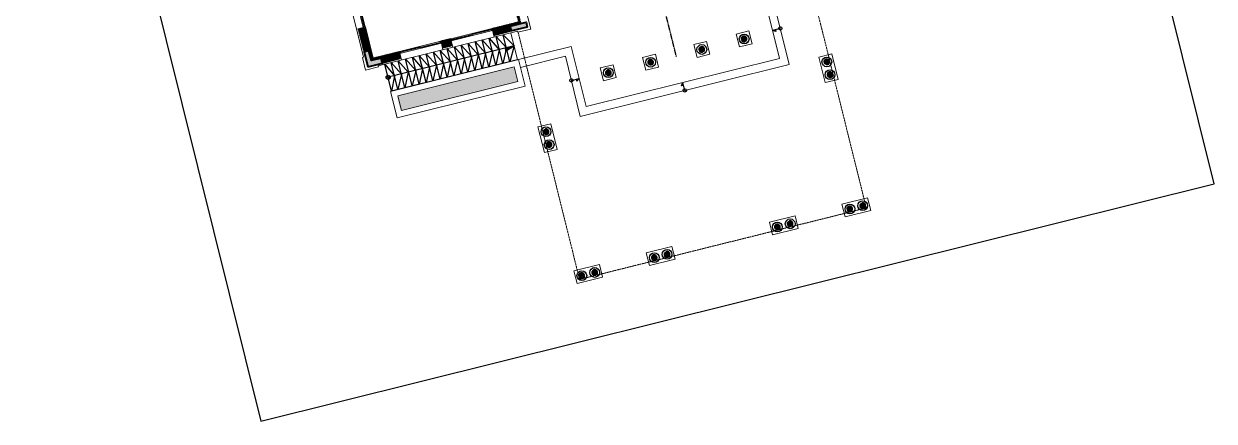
# Model space of a CAD drawing. Header units: inches. Extents: x -207898 to 3408902, y 497526 to 4632928.
# Drawn here: x 3349838 to 3408492, y 4570609 to 4590185 of the extents above; entities that cross this region are included whole.
import ezdxf

# ---------------------------------------------------------------- set-up
doc = ezdxf.new("R2010")
doc.units = ezdxf.units.IN
doc.header["$MEASUREMENT"] = 0
doc.linetypes.add('xref grd floor$0$HIDDEN', pattern=[0.375, 0.25, -0.125])
doc.linetypes.add('xref grd floor$0$XREF-V2-GF_COLS$0$XREF-V-COLS-GF$0$CENTER2', pattern=[1.125, 0.75, -0.125, 0.125, -0.125])
for name, color, linetype, lineweight in [('1', 1, 'Continuous', 50), ('xref grd floor$0$A-FLOR-HIDN', 252, 'xref grd floor$0$HIDDEN', 0), ('xref grd floor$0$A-FLOR-HRAL', 4, 'Continuous', 18), ('xref grd floor$0$A-FLOR-STRS', 2, 'Continuous', 18), ('xref grd floor$0$A-FLOR-TILE', 8, 'Continuous', 9), ('xref grd floor$0$A-GLAZ', 134, 'Continuous', 18), ('xref grd floor$0$A-WALL-TILE', 8, 'Continuous', 9), ('xref grd floor$0$XREF-V2-GF_COLS$0$A-COLS', 5, 'Continuous', 40), ('xref grd floor$0$XREF-V2-GF_COLS$0$A-COLS-PATT', 253, 'Continuous', 20)]:
    doc.layers.add(name, color=color, linetype=linetype, lineweight=lineweight)
for name, color, linetype in [('xref grd floor$0$A-ANNO-ARRW', 1, 'Continuous'), ('xref grd floor$0$A-WALL', 7, 'Continuous'), ('xref grd floor$0$CQ Wall hatch_CHB', 8, 'Continuous'), ('xref grd floor$0$XREF_ROAD$0$A-RAMP', 253, 'Continuous')]:
    doc.layers.add(name, color=color, linetype=linetype)
pattern_1 = [(90, (20869.72, 76050.64), (-141.42136, 141.42136), [37.5, -245.3427]), (45, (20869.72, 76050.64), (-141.4214, 141.4214), [37.5, -162.5]), (135, (20869.72, 76050.64), (-141.4214, -141.4214), [37.5, -162.5])]
pattern_2 = [(45, (20869.716, 76050.643), (-13.258252, 13.258252), [])]

# ---------------------------------------------------------------- blocks, each defined once
blk = doc.blocks.new('xref grd floor$0$XREF-V2-GF_COLS')
at = {"layer": 'xref grd floor$0$XREF-V2-GF_COLS$0$A-COLS-PATT'}
h = blk.add_hatch(color=256, dxfattribs=at)
h.paths.add_polyline_path([(277495, 487100), (277299, 487890), (277493, 487938), (277689, 487149)])
h.paths.add_polyline_path([(278370, 481927), (278297, 482218), (278880, 482363), (278952, 482072)])
h.paths.add_polyline_path([(275575, 481231), (275503, 481523), (276085, 481667), (276157, 481376)])
h.paths.add_polyline_path([(264160, 482463), (264353, 481687), (264547, 481735), (264354, 482511)])
h.paths.add_polyline_path([(267836, 479615), (267909, 479324), (268491, 479469), (268419, 479760)])
h.paths.add_polyline_path([(265114, 478629), (265042, 478920), (265624, 479065), (265696, 478774)])
h.paths.add_polyline_path([(265854, 477102), (265078, 476909), (265018, 477152), (265794, 477345)])
for points in [[(276573, 476394), (276609, 476409), (276638, 476435), (276658, 476469), (276667, 476507), (276664, 476546), (276648, 476582), (276623, 476611), (276589, 476631), (276551, 476640), (276512, 476637), (276476, 476622), (276447, 476596), (276426, 476562), (276418, 476524), (276421, 476485), (276436, 476449), (276462, 476420), (276495, 476400), (276534, 476391)], [(274486, 475875), (274522, 475890), (274552, 475916), (274572, 475950), (274581, 475988), (274577, 476027), (274562, 476063), (274536, 476092), (274503, 476112), (274465, 476121), (274426, 476118), (274390, 476102), (274360, 476077), (274340, 476043), (274331, 476005), (274335, 475966), (274350, 475930), (274376, 475901), (274409, 475881), (274447, 475872)], [(271963, 475247), (271999, 475263), (272029, 475288), (272049, 475322), (272058, 475360), (272054, 475399), (272039, 475435), (272013, 475464), (271980, 475485), (271942, 475493), (271903, 475490), (271867, 475475), (271837, 475449), (271817, 475416), (271808, 475377), (271812, 475338), (271827, 475302), (271852, 475273), (271886, 475253), (271924, 475244)], [(280646, 475264), (280682, 475279), (280711, 475305), (280732, 475339), (280740, 475377), (280737, 475416), (280722, 475452), (280696, 475481), (280663, 475501), (280624, 475510), (280585, 475507), (280549, 475492), (280520, 475466), (280500, 475432), (280491, 475394), (280494, 475355), (280510, 475319), (280535, 475290), (280569, 475270), (280607, 475261)], [(269877, 474728), (269913, 474744), (269942, 474769), (269962, 474803), (269971, 474841), (269968, 474880), (269953, 474916), (269927, 474945), (269893, 474965), (269855, 474974), (269816, 474971), (269780, 474956), (269751, 474930), (269731, 474896), (269722, 474858), (269725, 474819), (269740, 474783), (269766, 474754), (269800, 474734), (269838, 474725)], [(280803, 474633), (280839, 474649), (280868, 474674), (280888, 474708), (280897, 474746), (280894, 474785), (280879, 474821), (280853, 474850), (280819, 474871), (280781, 474879), (280742, 474876), (280706, 474861), (280677, 474835), (280657, 474802), (280648, 474764), (280651, 474725), (280667, 474689), (280692, 474659), (280726, 474639), (280764, 474630)], [(266808, 471821), (266844, 471837), (266873, 471862), (266893, 471896), (266902, 471934), (266899, 471973), (266884, 472009), (266858, 472038), (266824, 472058), (266786, 472067), (266747, 472064), (266711, 472049), (266682, 472023), (266662, 471989), (266653, 471951), (266656, 471912), (266672, 471876), (266697, 471847), (266731, 471827), (266769, 471818), (266782, 471819)], [(266965, 471191), (267001, 471206), (267030, 471231), (267050, 471265), (267059, 471303), (267056, 471342), (267041, 471378), (267015, 471408), (266981, 471428), (266943, 471437), (266904, 471433), (266868, 471418), (266839, 471392), (266819, 471359), (266810, 471321), (266813, 471282), (266828, 471246), (266854, 471216), (266888, 471196), (266926, 471187)], [(281779, 468019), (281815, 468034), (281844, 468060), (281864, 468093), (281873, 468131), (281870, 468170), (281855, 468206), (281829, 468236), (281795, 468256), (281757, 468265), (281718, 468261), (281682, 468246), (281653, 468221), (281633, 468187), (281624, 468149), (281627, 468110), (281642, 468074), (281668, 468044), (281702, 468024), (281740, 468015)], [(282409, 468176), (282445, 468191), (282475, 468217), (282495, 468250), (282504, 468288), (282501, 468327), (282485, 468363), (282460, 468393), (282426, 468413), (282388, 468422), (282349, 468418), (282313, 468403), (282284, 468377), (282263, 468344), (282255, 468306), (282258, 468267), (282273, 468231), (282299, 468201), (282332, 468181), (282370, 468172)], [(278838, 467287), (278874, 467303), (278904, 467328), (278924, 467362), (278933, 467400), (278929, 467439), (278914, 467475), (278889, 467504), (278855, 467524), (278817, 467533), (278778, 467530), (278742, 467515), (278712, 467489), (278692, 467455), (278683, 467417), (278687, 467378), (278702, 467342), (278728, 467313), (278761, 467293), (278799, 467284)], [(278208, 467130), (278244, 467146), (278273, 467171), (278293, 467205), (278302, 467243), (278299, 467282), (278283, 467318), (278258, 467347), (278224, 467368), (278186, 467376), (278147, 467373), (278111, 467358), (278082, 467332), (278061, 467299), (278053, 467260), (278056, 467221), (278071, 467185), (278097, 467156), (278130, 467136), (278169, 467127)], [(272142, 465621), (272178, 465637), (272208, 465662), (272228, 465696), (272237, 465734), (272234, 465773), (272218, 465809), (272193, 465838), (272159, 465859), (272121, 465867), (272082, 465864), (272046, 465849), (272017, 465823), (271996, 465790), (271988, 465751), (271991, 465712), (272006, 465676), (272032, 465647), (272065, 465627), (272103, 465618)], [(272773, 465778), (272809, 465794), (272839, 465819), (272859, 465853), (272868, 465891), (272864, 465930), (272849, 465966), (272823, 465995), (272790, 466015), (272752, 466024), (272713, 466021), (272677, 466006), (272647, 465980), (272627, 465946), (272618, 465908), (272622, 465869), (272637, 465833), (272663, 465804), (272696, 465784), (272734, 465775)], [(269202, 464890), (269238, 464905), (269268, 464931), (269288, 464964), (269297, 465002), (269293, 465041), (269278, 465077), (269252, 465107), (269219, 465127), (269181, 465136), (269142, 465132), (269106, 465117), (269076, 465091), (269056, 465058), (269047, 465020), (269051, 464981), (269066, 464945), (269092, 464915), (269125, 464895), (269163, 464886)], [(268571, 464733), (268607, 464748), (268637, 464774), (268657, 464807), (268666, 464845), (268662, 464884), (268647, 464920), (268622, 464950), (268588, 464970), (268550, 464979), (268511, 464975), (268475, 464960), (268445, 464935), (268425, 464901), (268416, 464863), (268420, 464824), (268435, 464788), (268461, 464758), (268494, 464738), (268532, 464729)]]:
    blk.add_hatch(color=256, dxfattribs=at).paths.add_polyline_path(points, flags=0)
blk.add_hatch(color=256, dxfattribs=at).paths.add_polyline_path([(257994, 475147), (258722, 475328), (258662, 475570), (258176, 475450), (258056, 475935), (257813, 475875)])
at = {"layer": 'Defpoints', "linetype": 'xref grd floor$0$XREF-V2-GF_COLS$0$XREF-V-COLS-GF$0$CENTER2'}
blk.add_line((273204, 475645), (264392, 511061), dxfattribs=at)
at = {"layer": 'xref grd floor$0$XREF-V2-GF_COLS$0$A-COLS'}
for points in [[(265078, 476909), (265018, 477152), (265794, 477345), (265854, 477102)], [(265078, 476909), (265018, 477152), (265794, 477345), (265854, 477102)], [(257994, 475147), (258722, 475328), (258662, 475570), (258176, 475450), (258056, 475935), (257813, 475875)], [(257994, 475147), (258722, 475328), (258662, 475570), (258176, 475450), (258056, 475935), (257813, 475875)]]:
    blk.add_lwpolyline(points, close=True, dxfattribs=at)
for centre, start, end in [((276542, 476515), 13.97142, 193.97142), ((276542, 476515), 193.97142, 13.97142), ((274456, 475996), 13.97142, 193.97142), ((274456, 475996), 193.97142, 13.97142), ((271933, 475369), 13.97142, 193.97142), ((271933, 475369), 193.97142, 13.97142), ((280616, 475386), 13.97142, 193.97142), ((280616, 475386), 193.97142, 13.97142), ((269846, 474850), 13.97142, 193.97142), ((269846, 474850), 193.97142, 13.97142), ((280773, 474755), 13.97142, 193.97142), ((280773, 474755), 193.97142, 13.97142), ((266778, 471943), 13.97142, 193.97142), ((266778, 471943), 193.97142, 13.97142), ((266934, 471312), 13.97142, 193.97142), ((266934, 471312), 193.97142, 13.97142), ((281748, 468140), 13.97142, 193.97142), ((281748, 468140), 193.97142, 13.97142), ((282379, 468297), 13.97142, 193.97142), ((282379, 468297), 193.97142, 13.97142), ((278808, 467409), 13.97142, 193.97142), ((278177, 467252), 13.97142, 193.97142), ((278177, 467252), 193.97142, 13.97142), ((278808, 467409), 193.97142, 13.97142), ((272112, 465743), 13.97142, 193.97142), ((272112, 465743), 193.97142, 13.97142), ((272743, 465900), 13.97142, 193.97142), ((272743, 465900), 193.97142, 13.97142), ((269172, 465011), 13.97142, 193.97142), ((268541, 464854), 13.97142, 193.97142), ((268541, 464854), 193.97142, 13.97142), ((269172, 465011), 193.97142, 13.97142)]:
    blk.add_arc(centre, 125, start, end, dxfattribs=at)
at = {"layer": 'xref grd floor$0$XREF-V2-GF_COLS$0$A-COLS-PATT'}
for centre, start, end in [((276542, 476515), 13.97142, 193.97142), ((276542, 476515), 193.97142, 13.97142), ((274456, 475996), 13.97142, 193.97142), ((274456, 475996), 193.97142, 13.97142), ((271933, 475369), 13.97142, 193.97142), ((271933, 475369), 193.97142, 13.97142), ((269846, 474850), 13.97142, 193.97142), ((269846, 474850), 193.97142, 13.97142)]:
    blk.add_arc(centre, 125, start, end, dxfattribs=at)
blk = doc.blocks.new('xref grd floor$0$stonecladding')
at = {"layer": 'xref grd floor$0$A-WALL-TILE'}
for p, q in [((9240, 16186, 0), (9240, 26301, 0)), ((9240, 16186, 0), (9180, 16186, 0)), ((9180, 15536, 0), (9180, 16186, 0)), ((17560, 15536, 0), (17560, 16186, 0)), ((9830, 15536, 0), (9180, 15536, 0)), ((16910, 15596, 0), (9830, 15596, 0)), ((9830, 15536, 0), (9830, 15596, 0)), ((16910, 15536, 0), (16910, 15596, 0)), ((16910, 15536, 0), (17560, 15536, 0))]:
    blk.add_line(p, q, dxfattribs=at)
blk = doc.blocks.new('mak ground floor plan')
at = {"layer": 'xref grd floor$0$A-ANNO-ARRW', "linetype": 'Continuous', "ltscale": 100}
h = blk.add_hatch(color=256, dxfattribs=at)
h.dxf.hatch_style = 1
h.paths.add_polyline_path([(40165, 88649), (40015, 88549), (40015, 88649)])
h = blk.add_hatch(color=256, dxfattribs=at)
h.dxf.hatch_style = 1
h.paths.add_polyline_path([(40165, 88649), (40015, 88549), (40015, 88649)])
h = blk.add_hatch(color=256, dxfattribs=at)
h.dxf.hatch_style = 1
h.paths.add_polyline_path([(40165, 88649), (40015, 88549), (40015, 88649)])
h = blk.add_hatch(color=256, dxfattribs=at)
h.dxf.hatch_style = 1
h.paths.add_polyline_path([(49975, 88649), (50125, 88549), (50125, 88649)])
h = blk.add_hatch(color=256, dxfattribs=at)
h.dxf.hatch_style = 1
h.paths.add_polyline_path([(49975, 88649), (50125, 88549), (50125, 88649)])
h = blk.add_hatch(color=256, dxfattribs=at)
h.dxf.hatch_style = 1
h.paths.add_polyline_path([(49975, 88649), (50125, 88549), (50125, 88649)])
h = blk.add_hatch(color=256, dxfattribs=at)
h.dxf.hatch_style = 1
h.paths.add_polyline_path([(45070, 87221), (44970, 87071), (45070, 87071)])
h = blk.add_hatch(color=256, dxfattribs=at)
h.dxf.hatch_style = 1
h.paths.add_polyline_path([(45070, 87221), (44970, 87071), (45070, 87071)])
h = blk.add_hatch(color=256, dxfattribs=at)
h.dxf.hatch_style = 1
h.paths.add_polyline_path([(45070, 87221), (44970, 87071), (45070, 87071)])
at = {"layer": 'xref grd floor$0$A-FLOR-TILE'}
h = blk.add_hatch(dxfattribs=at)
h.set_pattern_fill('GRASS', color=252, scale=200, angle=-13.97142)
h.set_pattern_definition(pattern_1)
h.paths.add_polyline_path([(58850, 89225), (58850, 91646), (52950, 91646), (52950, 89225)])
h.paths.add_polyline_path([(31240, 89226), (31240, 89976), (37190, 89976), (37190, 89226)])
h = blk.add_hatch(dxfattribs=at)
h.set_pattern_fill('GRASS', color=252, scale=200, angle=-13.97142)
h.set_pattern_definition(pattern_1)
h.paths.add_polyline_path([(58850, 89225), (58850, 91646), (52950, 91646), (52950, 89225)])
h.paths.add_polyline_path([(31240, 89226), (31240, 89976), (37190, 89976), (37190, 89226)])
h = blk.add_hatch(dxfattribs=at)
h.set_pattern_fill('GRASS', color=252, scale=200, angle=-13.97142)
h.set_pattern_definition(pattern_1)
h.paths.add_polyline_path([(58850, 89225), (58850, 91646), (52950, 91646), (52950, 89225)])
h.paths.add_polyline_path([(31240, 89226), (31240, 89976), (37190, 89976), (37190, 89226)])
at = {"layer": 'xref grd floor$0$CQ Wall hatch_CHB'}
h = blk.add_hatch(dxfattribs=at)
h.set_pattern_fill('ANSI31,_O', color=8, scale=150)
h.set_pattern_definition(pattern_2)
h.paths.add_polyline_path([(31840, 92076), (30540, 92076), (30540, 93606), (30190, 93606), (30190, 92476), (30390, 92476), (30390, 93506), (30440, 93506), (30440, 92476), (30440, 91976), (30940, 91976), (31740, 91976), (31740, 91926), (30940, 91926), (30940, 91726), (31840, 91726), (31840, 91976), (31890, 91976), (31890, 92076)])
h = blk.add_hatch(dxfattribs=at)
h.set_pattern_fill('ANSI31,_O', color=8, scale=150)
h.set_pattern_definition(pattern_2)
h.paths.add_polyline_path([(38040, 93386), (37940, 93386), (37940, 92076), (36640, 92076), (36590, 92076), (36590, 91976), (36640, 91976), (36640, 91726), (37490, 91726), (37490, 91926), (36740, 91926), (36740, 91976), (37490, 91976), (38040, 91976)])
h = blk.add_hatch(dxfattribs=at)
h.set_pattern_fill('ANSI31,_O', color=8, scale=150)
h.set_pattern_definition(pattern_2)
h.paths.add_polyline_path([(34440, 92076), (34040, 92076), (33990, 92076), (33990, 91976), (34040, 91976), (34040, 91726), (34440, 91726), (34440, 91976), (34490, 91976), (34490, 92076)])
h.paths.add_polyline_path([(34140, 91926), (34140, 91976), (34340, 91976), (34340, 91926)], flags=16)
at = {"layer": 'xref grd floor$0$XREF_ROAD$0$A-RAMP'}
h = blk.add_hatch(color=256, dxfattribs=at)
h.dxf.hatch_style = 1
edge = h.paths.add_edge_path()
edge.add_line((31040, 91076), (31040, 90976))
edge.add_line((31040, 90976), (30940, 90976))
edge.add_arc((31040, 90976), 100, 90, 180, ccw=False)
edge = h.paths.add_edge_path()
edge.add_line((31040, 90976), (31140, 90976))
edge.add_arc((31040, 90976), 100, -90, 0, ccw=False)
edge.add_line((31040, 90876), (31040, 90976))
h = blk.add_hatch(color=256, dxfattribs=at)
h.dxf.hatch_style = 1
edge = h.paths.add_edge_path()
edge.add_line((31040, 91076), (31040, 90976))
edge.add_line((31040, 90976), (30940, 90976))
edge.add_arc((31040, 90976), 100, 90, 180, ccw=False)
edge = h.paths.add_edge_path()
edge.add_line((31040, 90976), (31140, 90976))
edge.add_arc((31040, 90976), 100, -90, 0, ccw=False)
edge.add_line((31040, 90876), (31040, 90976))
h = blk.add_hatch(color=256, dxfattribs=at)
h.dxf.hatch_style = 1
edge = h.paths.add_edge_path()
edge.add_line((31040, 91076), (31040, 90976))
edge.add_line((31040, 90976), (30940, 90976))
edge.add_arc((31040, 90976), 100, 90, 180, ccw=False)
edge = h.paths.add_edge_path()
edge.add_line((31040, 90976), (31140, 90976))
edge.add_arc((31040, 90976), 100, -90, 0, ccw=False)
edge.add_line((31040, 90876), (31040, 90976))
h = blk.add_hatch(color=256, dxfattribs=at)
h.dxf.hatch_style = 1
h.paths.add_polyline_path([(36992, 90845), (37440, 90976), (36992, 90976)])
h = blk.add_hatch(color=256, dxfattribs=at)
h.dxf.hatch_style = 1
h.paths.add_polyline_path([(36992, 90845), (37440, 90976), (36992, 90976)])
h = blk.add_hatch(color=256, dxfattribs=at)
h.dxf.hatch_style = 1
h.paths.add_polyline_path([(36992, 90845), (37440, 90976), (36992, 90976)])
at = {"layer": 'Defpoints'}
blk.add_lwpolyline([(69270, 124451), (20870, 124451), (20870, 76051), (69270, 76051)], close=True, dxfattribs=at)
blk.add_lwpolyline([(69270, 124451), (20870, 124451), (20870, 76051), (69270, 76051)], close=True, dxfattribs=at)
at = {"layer": 'xref grd floor$0$A-ANNO-ARRW', "linetype": 'Continuous', "ltscale": 100}
for p, q in [((39765, 88649, 0), (40165, 88649)), ((39765, 88649, 0), (40165, 88649)), ((39765, 88649, 0), (40165, 88649)), ((40015, 88649), (40015, 88549)), ((40015, 88549), (40165, 88649)), ((40015, 88649), (40015, 88549)), ((40015, 88549), (40165, 88649)), ((40015, 88649), (40015, 88549)), ((40015, 88549), (40165, 88649)), ((50375, 88649, 0), (49975, 88649)), ((50125, 88549), (49975, 88649)), ((50375, 88649, 0), (49975, 88649)), ((50125, 88549), (49975, 88649)), ((50375, 88649, 0), (49975, 88649)), ((50125, 88549), (49975, 88649)), ((50125, 88649), (50125, 88549)), ((50125, 88649), (50125, 88549)), ((50125, 88649), (50125, 88549)), ((44970, 87071, 0), (45070, 87221, 0)), ((44970, 87071, 0), (45070, 87221, 0)), ((44970, 87071, 0), (45070, 87221, 0)), ((45070, 87071, 0), (44970, 87071, 0)), ((45070, 87071, 0), (44970, 87071, 0)), ((45070, 87071, 0), (44970, 87071, 0)), ((45070, 86821, 0), (45070, 87221, 0)), ((45070, 86821, 0), (45070, 87221, 0)), ((45070, 86821, 0), (45070, 87221, 0))]:
    blk.add_line(p, q, dxfattribs=at)
for centre in [(39765, 88649, 0), (39765, 88649, 0), (39765, 88649, 0), (50375, 88649, 0), (50375, 88649, 0), (50375, 88649, 0), (45070, 86821), (45070, 86821), (45070, 86821)]:
    blk.add_circle(centre, 80, dxfattribs=at)
at = {"layer": 'xref grd floor$0$A-FLOR-HIDN', "color": 1, "linetype": 'xref grd floor$0$HIDDEN', "elevation": 0}
blk.add_lwpolyline([(52350, 91611), (52350, 79041), (37790, 79041), (37790, 91611)], dxfattribs=at)
blk.add_lwpolyline([(52350, 91611), (52350, 79041), (37790, 79041), (37790, 91611)], dxfattribs=at)
blk.add_lwpolyline([(52350, 91611), (52350, 79041), (37790, 79041), (37790, 91611)], dxfattribs=at)
at = {"layer": 'xref grd floor$0$A-FLOR-HRAL', "elevation": 0}
for points in [[(30990, 88926), (30990, 90276), (37490, 90276), (37490, 88926)], [(30990, 88926), (30990, 90276), (37490, 90276), (37490, 88926)], [(30990, 88926), (30990, 90276), (37490, 90276), (37490, 88926)], [(31290, 89226), (31290, 89976), (37190, 89976), (37190, 89226)], [(31290, 89226), (31290, 89976), (37190, 89976), (37190, 89226)], [(31290, 89226), (31290, 89976), (37190, 89976), (37190, 89226)]]:
    blk.add_lwpolyline(points, close=True, dxfattribs=at)
at = {"layer": 'xref grd floor$0$A-FLOR-STRS'}
for p, q in [((40165, 90276, 0), (37490, 90276, 0)), ((40165, 90276, 0), (37490, 90276, 0)), ((40165, 90276, 0), (37490, 90276, 0)), ((39765, 89876, 0), (37490, 89876, 0)), ((39765, 89876, 0), (37490, 89876, 0)), ((39765, 89876, 0), (37490, 89876, 0)), ((40165, 90076, 0), (40165, 90276, 0)), ((40165, 90076, 0), (40165, 90276, 0)), ((40165, 90076, 0), (40165, 90276, 0))]:
    blk.add_line(p, q, dxfattribs=at)
for points in [[(50375, 89876), (50375, 86821), (39765, 86821), (39765, 89876)], [(50375, 89876), (50375, 86821), (39765, 86821), (39765, 89876)], [(50375, 89876), (50375, 86821), (39765, 86821), (39765, 89876)], [(49975, 90076), (49975, 87221), (40165, 87221), (40165, 90076)], [(49975, 90076), (49975, 87221), (40165, 87221), (40165, 90076)], [(49975, 90076), (49975, 87221), (40165, 87221), (40165, 90076)]]:
    blk.add_lwpolyline(points, dxfattribs=at)
at = {"layer": 'xref grd floor$0$A-FLOR-TILE'}
blk.add_line((37440, 90276, 0), (37440, 91646, 0), dxfattribs=at)
blk.add_line((37440, 90276, 0), (37440, 91646, 0), dxfattribs=at)
blk.add_line((37440, 90276, 0), (37440, 91646, 0), dxfattribs=at)
at = {"layer": 'xref grd floor$0$A-GLAZ'}
for p, q in [((30440, 93656, 0), (30440, 95756, 0)), ((30440, 93656, 0), (30440, 95756, 0)), ((30440, 93656, 0), (30440, 95756, 0)), ((30440, 93656, 0), (30440, 95756, 0)), ((30440, 93656, 0), (30440, 95756, 0)), ((30440, 93656, 0), (30440, 95756, 0)), ((30490, 93706, 0), (30490, 95706, 0)), ((30490, 93706, 0), (30490, 95706, 0)), ((30490, 93706, 0), (30490, 95706, 0)), ((30490, 93706, 0), (30490, 95706, 0)), ((30490, 93706, 0), (30490, 95706, 0)), ((30490, 93706, 0), (30490, 95706, 0)), ((30540, 93656, 0), (30540, 95756, 0)), ((30540, 93656, 0), (30540, 95756, 0)), ((30540, 93656, 0), (30540, 95756, 0)), ((30540, 93656, 0), (30540, 95756, 0)), ((30540, 93656, 0), (30540, 95756, 0)), ((30540, 93656, 0), (30540, 95756, 0)), ((30515, 93756, 0), (30515, 94600, 0)), ((30515, 93756, 0), (30515, 94600, 0)), ((30515, 93756, 0), (30515, 94600, 0)), ((30515, 93756, 0), (30515, 94600, 0)), ((30515, 93756, 0), (30515, 94600, 0)), ((30515, 93756, 0), (30515, 94600, 0)), ((30540, 93706, 0), (30440, 93706, 0)), ((30540, 93706, 0), (30440, 93706, 0)), ((30540, 93706, 0), (30440, 93706, 0)), ((30540, 93706, 0), (30440, 93706, 0)), ((30540, 93706, 0), (30440, 93706, 0)), ((30540, 93706, 0), (30440, 93706, 0)), ((30540, 93756, 0), (30490, 93756, 0)), ((30540, 93756, 0), (30490, 93756, 0)), ((30540, 93756, 0), (30490, 93756, 0)), ((30540, 93756, 0), (30490, 93756, 0)), ((30540, 93756, 0), (30490, 93756, 0)), ((30540, 93756, 0), (30490, 93756, 0)), ((31890, 92076, 0), (33990, 92076, 0)), ((31890, 92076, 0), (33990, 92076, 0)), ((31890, 92076, 0), (33990, 92076, 0)), ((31890, 92076, 0), (33990, 92076, 0)), ((31890, 92076, 0), (33990, 92076, 0)), ((31890, 92076, 0), (33990, 92076, 0)), ((31890, 91976, 0), (33990, 91976, 0)), ((31890, 91976, 0), (33990, 91976, 0)), ((31890, 91976, 0), (33990, 91976, 0)), ((31890, 91976, 0), (33990, 91976, 0)), ((31890, 91976, 0), (33990, 91976, 0)), ((31890, 91976, 0), (33990, 91976, 0)), ((31940, 92076, 0), (31940, 91976, 0)), ((31940, 92076, 0), (31940, 91976, 0)), ((31940, 92076, 0), (31940, 91976, 0)), ((31940, 92076, 0), (31940, 91976, 0)), ((31940, 92076, 0), (31940, 91976, 0)), ((31940, 92076, 0), (31940, 91976, 0)), ((31940, 92026, 0), (33940, 92026, 0)), ((31940, 92026, 0), (33940, 92026, 0)), ((31940, 92026, 0), (33940, 92026, 0)), ((31940, 92026, 0), (33940, 92026, 0)), ((31940, 92026, 0), (33940, 92026, 0)), ((31940, 92026, 0), (33940, 92026, 0)), ((31990, 92076, 0), (31990, 92026, 0)), ((31990, 92076, 0), (31990, 92026, 0)), ((31990, 92076, 0), (31990, 92026, 0)), ((31990, 92076, 0), (31990, 92026, 0)), ((31990, 92076, 0), (31990, 92026, 0)), ((31990, 92076, 0), (31990, 92026, 0)), ((31990, 92051, 0), (32914, 92051, 0)), ((31990, 92051, 0), (32914, 92051, 0)), ((31990, 92051, 0), (32914, 92051, 0)), ((31990, 92051, 0), (32914, 92051, 0)), ((31990, 92051, 0), (32914, 92051, 0)), ((31990, 92051, 0), (32914, 92051, 0)), ((32914, 92076, 0), (32914, 91976, 0)), ((32914, 92076, 0), (32914, 91976, 0)), ((32914, 92076, 0), (32914, 91976, 0)), ((32914, 92076, 0), (32914, 91976, 0)), ((32914, 92076, 0), (32914, 91976, 0)), ((32914, 92076, 0), (32914, 91976, 0)), ((32964, 92076, 0), (32964, 91976, 0)), ((32964, 92076, 0), (32964, 91976, 0)), ((32964, 92076, 0), (32964, 91976, 0)), ((32964, 92076, 0), (32964, 91976, 0)), ((32964, 92076, 0), (32964, 91976, 0)), ((32964, 92076, 0), (32964, 91976, 0)), ((33890, 92001, 0), (32964, 92001, 0)), ((33890, 92001, 0), (32964, 92001, 0)), ((33890, 92001, 0), (32964, 92001, 0)), ((33890, 92001, 0), (32964, 92001, 0)), ((33890, 92001, 0), (32964, 92001, 0)), ((33890, 92001, 0), (32964, 92001, 0)), ((33890, 92026, 0), (33890, 91976, 0)), ((33890, 92026, 0), (33890, 91976, 0)), ((33890, 92026, 0), (33890, 91976, 0)), ((33890, 92026, 0), (33890, 91976, 0)), ((33890, 92026, 0), (33890, 91976, 0)), ((33890, 92026, 0), (33890, 91976, 0)), ((33940, 92076, 0), (33940, 91976, 0)), ((33940, 92076, 0), (33940, 91976, 0)), ((33940, 92076, 0), (33940, 91976, 0)), ((33940, 92076, 0), (33940, 91976, 0)), ((33940, 92076, 0), (33940, 91976, 0)), ((33940, 92076, 0), (33940, 91976, 0)), ((36590, 92076, 0), (34490, 92076, 0)), ((36590, 92076, 0), (34490, 92076, 0)), ((36590, 92076, 0), (34490, 92076, 0)), ((36590, 92076, 0), (34490, 92076, 0)), ((36590, 92076, 0), (34490, 92076, 0)), ((36590, 92076, 0), (34490, 92076, 0)), ((36590, 91976, 0), (34490, 91976, 0)), ((36590, 91976, 0), (34490, 91976, 0)), ((36590, 91976, 0), (34490, 91976, 0)), ((36590, 91976, 0), (34490, 91976, 0)), ((36590, 91976, 0), (34490, 91976, 0)), ((36590, 91976, 0), (34490, 91976, 0)), ((34540, 92076, 0), (34540, 91976, 0)), ((34540, 92076, 0), (34540, 91976, 0)), ((34540, 92076, 0), (34540, 91976, 0)), ((34540, 92076, 0), (34540, 91976, 0)), ((34540, 92076, 0), (34540, 91976, 0)), ((34540, 92076, 0), (34540, 91976, 0)), ((36540, 92026, 0), (34540, 92026, 0)), ((36540, 92026, 0), (34540, 92026, 0)), ((36540, 92026, 0), (34540, 92026, 0)), ((36540, 92026, 0), (34540, 92026, 0)), ((36540, 92026, 0), (34540, 92026, 0)), ((36540, 92026, 0), (34540, 92026, 0)), ((34590, 92026, 0), (34590, 91976, 0)), ((34590, 92026, 0), (34590, 91976, 0)), ((34590, 92026, 0), (34590, 91976, 0)), ((34590, 92026, 0), (34590, 91976, 0)), ((34590, 92026, 0), (34590, 91976, 0)), ((34590, 92026, 0), (34590, 91976, 0)), ((34590, 92001, 0), (35516, 92001, 0)), ((34590, 92001, 0), (35516, 92001, 0)), ((34590, 92001, 0), (35516, 92001, 0)), ((34590, 92001, 0), (35516, 92001, 0)), ((34590, 92001, 0), (35516, 92001, 0)), ((34590, 92001, 0), (35516, 92001, 0)), ((35516, 92076, 0), (35516, 91976, 0)), ((35516, 92076, 0), (35516, 91976, 0)), ((35516, 92076, 0), (35516, 91976, 0)), ((35516, 92076, 0), (35516, 91976, 0)), ((35516, 92076, 0), (35516, 91976, 0)), ((35516, 92076, 0), (35516, 91976, 0)), ((35566, 92076, 0), (35566, 91976, 0)), ((35566, 92076, 0), (35566, 91976, 0)), ((35566, 92076, 0), (35566, 91976, 0)), ((35566, 92076, 0), (35566, 91976, 0)), ((35566, 92076, 0), (35566, 91976, 0)), ((35566, 92076, 0), (35566, 91976, 0)), ((36490, 92051, 0), (35566, 92051, 0)), ((36490, 92051, 0), (35566, 92051, 0)), ((36490, 92051, 0), (35566, 92051, 0)), ((36490, 92051, 0), (35566, 92051, 0)), ((36490, 92051, 0), (35566, 92051, 0)), ((36490, 92051, 0), (35566, 92051, 0)), ((36490, 92076, 0), (36490, 92026, 0)), ((36490, 92076, 0), (36490, 92026, 0)), ((36490, 92076, 0), (36490, 92026, 0)), ((36490, 92076, 0), (36490, 92026, 0)), ((36490, 92076, 0), (36490, 92026, 0)), ((36490, 92076, 0), (36490, 92026, 0)), ((36540, 92076, 0), (36540, 91976, 0)), ((36540, 92076, 0), (36540, 91976, 0)), ((36540, 92076, 0), (36540, 91976, 0)), ((36540, 92076, 0), (36540, 91976, 0)), ((36540, 92076, 0), (36540, 91976, 0)), ((36540, 92076, 0), (36540, 91976, 0))]:
    blk.add_line(p, q, dxfattribs=at)
at = {"layer": 'xref grd floor$0$A-WALL'}
for p, q in [((30190, 93606, 0), (30190, 92476, 0)), ((30440, 93606), (30190, 93606)), ((30190, 93606, 0), (30190, 92476, 0)), ((30440, 93606), (30190, 93606)), ((30190, 93606, 0), (30190, 92476, 0)), ((30440, 93606), (30190, 93606)), ((30540, 93656, 0), (30440, 93656, 0)), ((30440, 93656, 0), (30440, 93606)), ((30540, 93656, 0), (30440, 93656, 0)), ((30440, 93656, 0), (30440, 93606)), ((30540, 93656, 0), (30440, 93656, 0)), ((30440, 93656, 0), (30440, 93606)), ((30540, 93656, 0), (30540, 92076, 0)), ((30540, 93656, 0), (30540, 92076, 0)), ((30540, 93656, 0), (30540, 92076, 0)), ((30540, 92076, 0), (31890, 92076, 0)), ((30540, 92076, 0), (31890, 92076, 0)), ((30540, 92076, 0), (31890, 92076, 0)), ((30940, 91726, 0), (31840, 91726, 0)), ((30940, 91726, 0), (31840, 91726, 0)), ((30940, 91726, 0), (31840, 91726, 0)), ((31840, 91976, 0), (31840, 91726, 0)), ((31890, 91976, 0), (31840, 91976, 0)), ((31840, 91976, 0), (31840, 91726, 0)), ((31890, 91976, 0), (31840, 91976, 0)), ((31840, 91976, 0), (31840, 91726, 0)), ((31890, 91976, 0), (31840, 91976, 0)), ((31890, 92076, 0), (31890, 91976, 0)), ((31890, 92076, 0), (31890, 91976, 0)), ((31890, 92076, 0), (31890, 91976, 0)), ((34490, 92076, 0), (33990, 92076, 0)), ((33990, 92076, 0), (33990, 91976, 0)), ((34490, 92076, 0), (33990, 92076, 0)), ((33990, 92076, 0), (33990, 91976, 0)), ((34490, 92076, 0), (33990, 92076, 0)), ((33990, 92076, 0), (33990, 91976, 0)), ((33990, 91976, 0), (34040, 91976, 0)), ((33990, 91976, 0), (34040, 91976, 0)), ((33990, 91976, 0), (34040, 91976, 0)), ((34040, 91976, 0), (34040, 91726, 0)), ((34040, 91976, 0), (34040, 91726, 0)), ((34040, 91976, 0), (34040, 91726, 0)), ((34440, 91726, 0), (34040, 91726, 0)), ((34440, 91726, 0), (34040, 91726, 0)), ((34440, 91726, 0), (34040, 91726, 0)), ((34440, 91976, 0), (34440, 91726, 0)), ((34490, 91976, 0), (34440, 91976, 0)), ((34440, 91976, 0), (34440, 91726, 0)), ((34490, 91976, 0), (34440, 91976, 0)), ((34440, 91976, 0), (34440, 91726, 0)), ((34490, 91976, 0), (34440, 91976, 0)), ((34490, 92076, 0), (34490, 91976, 0)), ((34490, 92076, 0), (34490, 91976, 0)), ((34490, 92076, 0), (34490, 91976, 0)), ((36590, 92076, 0), (37940, 92076, 0)), ((36590, 92076, 0), (36590, 91976, 0)), ((36590, 92076, 0), (37940, 92076, 0)), ((36590, 92076, 0), (36590, 91976, 0)), ((36590, 92076, 0), (37940, 92076, 0)), ((36590, 92076, 0), (36590, 91976, 0)), ((36590, 91976, 0), (36640, 91976, 0)), ((36590, 91976, 0), (36640, 91976, 0)), ((36590, 91976, 0), (36640, 91976, 0)), ((36640, 91976, 0), (36640, 91726, 0)), ((36640, 91976, 0), (36640, 91726, 0)), ((36640, 91976, 0), (36640, 91726, 0)), ((36640, 91726, 0), (37490, 91726, 0)), ((36640, 91726, 0), (37490, 91726, 0)), ((36640, 91726, 0), (37490, 91726, 0))]:
    blk.add_line(p, q, dxfattribs=at)
at = {"layer": 'xref grd floor$0$A-WALL', "color": 1}
for p, q in [((30390, 93506, 0), (30390, 92476, 0)), ((30440, 93506), (30390, 93506)), ((30390, 93506, 0), (30390, 92476, 0)), ((30440, 93506), (30390, 93506)), ((30390, 93506, 0), (30390, 92476, 0)), ((30440, 93506), (30390, 93506)), ((30440, 93506, 0), (30440, 92476, 0)), ((30440, 93506, 0), (30440, 92476, 0)), ((30440, 93506, 0), (30440, 92476, 0)), ((30940, 91976, 0), (31740, 91976, 0)), ((30940, 91976, 0), (31740, 91976, 0)), ((30940, 91976, 0), (31740, 91976, 0)), ((30940, 91926, 0), (31740, 91926, 0)), ((30940, 91926, 0), (31740, 91926, 0)), ((30940, 91926, 0), (31740, 91926, 0)), ((31740, 91976, 0), (31740, 91926, 0)), ((31740, 91976, 0), (31740, 91926, 0)), ((31740, 91976, 0), (31740, 91926, 0)), ((34340, 91976, 0), (34140, 91976, 0)), ((34140, 91976, 0), (34140, 91926, 0)), ((34340, 91976, 0), (34140, 91976, 0)), ((34140, 91976, 0), (34140, 91926, 0)), ((34340, 91976, 0), (34140, 91976, 0)), ((34140, 91976, 0), (34140, 91926, 0)), ((34340, 91926, 0), (34140, 91926, 0)), ((34340, 91926, 0), (34140, 91926, 0)), ((34340, 91926, 0), (34140, 91926, 0)), ((34340, 91976, 0), (34340, 91926, 0)), ((34340, 91976, 0), (34340, 91926, 0)), ((34340, 91976, 0), (34340, 91926, 0)), ((36740, 91976, 0), (37490, 91976, 0)), ((36740, 91976, 0), (36740, 91926, 0)), ((36740, 91976, 0), (37490, 91976, 0)), ((36740, 91976, 0), (36740, 91926, 0)), ((36740, 91976, 0), (37490, 91976, 0)), ((36740, 91976, 0), (36740, 91926, 0)), ((36740, 91926, 0), (37490, 91926, 0)), ((36740, 91926, 0), (37490, 91926, 0)), ((36740, 91926, 0), (37490, 91926, 0))]:
    blk.add_line(p, q, dxfattribs=at)
at = {"layer": 'xref grd floor$0$A-WALL'}
for centre in [(41620, 88576, 0), (41620, 88576, 0), (41620, 88576, 0), (43770, 88576, 0), (43770, 88576, 0), (43770, 88576, 0), (46370, 88576, 0), (46370, 88576, 0), (46370, 88576, 0), (48520, 88576, 0), (48520, 88576, 0), (48520, 88576, 0), (37940, 86496, 0), (37940, 86496, 0), (37940, 86496, 0), (52200, 86496, 0), (52200, 86496, 0), (52200, 86496, 0), (37940, 85846, 0), (37940, 85846, 0), (37940, 85846, 0), (52200, 85846, 0), (52200, 85846, 0), (52200, 85846, 0), (37943, 79191, 0), (37943, 79191, 0), (37943, 79191, 0), (38593, 79191, 0), (38593, 79191, 0), (38593, 79191, 0), (41623, 79191, 0), (41623, 79191, 0), (41623, 79191, 0), (42273, 79191, 0), (42273, 79191, 0), (42273, 79191, 0), (47873, 79191, 0), (47873, 79191, 0), (47873, 79191, 0), (48523, 79191, 0), (48523, 79191, 0), (48523, 79191, 0), (51553, 79191, 0), (51553, 79191, 0), (51553, 79191, 0), (52203, 79191, 0), (52203, 79191, 0), (52203, 79191, 0)]:
    blk.add_circle(centre, 240, dxfattribs=at)
at = {"layer": 'xref grd floor$0$A-WALL-TILE'}
for p, q in [((30440, 93656, 0), (30110, 93656, 0)), ((30440, 93656, 0), (30110, 93656, 0)), ((30440, 93656, 0), (30110, 93656, 0)), ((37780, 91646, 0), (30700, 91646, 0)), ((30700, 91586, 0), (30700, 91646, 0)), ((37780, 91646, 0), (30700, 91646, 0)), ((30700, 91586, 0), (30700, 91646, 0)), ((37780, 91646, 0), (30700, 91646, 0)), ((30700, 91586, 0), (30700, 91646, 0)), ((31890, 91976, 0), (31890, 91646, 0)), ((31890, 91976, 0), (31890, 91646, 0)), ((31890, 91976, 0), (31890, 91646, 0)), ((33990, 91976, 0), (33990, 91646, 0)), ((33990, 91976, 0), (33990, 91646, 0)), ((33990, 91976, 0), (33990, 91646, 0)), ((34490, 91976, 0), (34490, 91646, 0)), ((34490, 91976, 0), (34490, 91646, 0)), ((34490, 91976, 0), (34490, 91646, 0)), ((36590, 91976, 0), (36590, 91646, 0)), ((36590, 91976, 0), (36590, 91646, 0)), ((36590, 91976, 0), (36590, 91646, 0)), ((37780, 91586, 0), (37780, 91646, 0)), ((37780, 91586, 0), (37780, 91646, 0)), ((37780, 91586, 0), (37780, 91646, 0))]:
    blk.add_line(p, q, dxfattribs=at)
for points in [[(41945, 88251), (41295, 88251), (41295, 88901), (41945, 88901)], [(41945, 88251), (41295, 88251), (41295, 88901), (41945, 88901)], [(41945, 88251), (41295, 88251), (41295, 88901), (41945, 88901)], [(48845, 88251), (48195, 88251), (48195, 88901), (48845, 88901)], [(48845, 88251), (48195, 88251), (48195, 88901), (48845, 88901)], [(48845, 88251), (48195, 88251), (48195, 88901), (48845, 88901)], [(37615, 85521), (38265, 85521), (38265, 86821), (37615, 86821)], [(37615, 85521), (38265, 85521), (38265, 86821), (37615, 86821)], [(37615, 85521), (38265, 85521), (38265, 86821), (37615, 86821)], [(52528, 85521), (51878, 85521), (51878, 86821), (52528, 86821)], [(52528, 85521), (51878, 85521), (51878, 86821), (52528, 86821)], [(52528, 85521), (51878, 85521), (51878, 86821), (52528, 86821)], [(38918, 78866), (37618, 78866), (37618, 79516), (38918, 79516)], [(38918, 78866), (37618, 78866), (37618, 79516), (38918, 79516)], [(38918, 78866), (37618, 78866), (37618, 79516), (38918, 79516)], [(41298, 78866), (42598, 78866), (42598, 79516), (41298, 79516)], [(41298, 78866), (42598, 78866), (42598, 79516), (41298, 79516)], [(41298, 78866), (42598, 78866), (42598, 79516), (41298, 79516)], [(48848, 78866), (47548, 78866), (47548, 79516), (48848, 79516)], [(48848, 78866), (47548, 78866), (47548, 79516), (48848, 79516)], [(48848, 78866), (47548, 78866), (47548, 79516), (48848, 79516)], [(52528, 78866), (51228, 78866), (51228, 79516), (52528, 79516)], [(52528, 78866), (51228, 78866), (51228, 79516), (52528, 79516)], [(52528, 78866), (51228, 78866), (51228, 79516), (52528, 79516)]]:
    blk.add_lwpolyline(points, close=True, dxfattribs=at)
at = {"layer": 'xref grd floor$0$A-WALL-TILE', "elevation": 0}
for points in [[(44095, 88251), (43445, 88251), (43445, 88901), (44095, 88901)], [(44095, 88251), (43445, 88251), (43445, 88901), (44095, 88901)], [(44095, 88251), (43445, 88251), (43445, 88901), (44095, 88901)], [(46695, 88251), (46045, 88251), (46045, 88901), (46695, 88901)], [(46695, 88251), (46045, 88251), (46045, 88901), (46695, 88901)], [(46695, 88251), (46045, 88251), (46045, 88901), (46695, 88901)]]:
    blk.add_lwpolyline(points, close=True, dxfattribs=at)
at = {"layer": 'xref grd floor$0$XREF_ROAD$0$A-RAMP'}
blk.add_line((37440, 90276, 0), (31040, 90276, 0), dxfattribs=at)
blk.add_line((37440, 90276, 0), (31040, 90276, 0), dxfattribs=at)
blk.add_line((37440, 90276, 0), (31040, 90276, 0), dxfattribs=at)
at = {"layer": 'xref grd floor$0$XREF_ROAD$0$A-RAMP', "elevation": 0}
for points in [[(31040, 90276), (31040, 91646), (31365, 90976), (31040, 90276)], [(31040, 90276), (31040, 91646), (31365, 90976), (31040, 90276)], [(31040, 90276), (31040, 91646), (31365, 90976), (31040, 90276)], [(31365, 90276), (31365, 91646), (31715, 90976), (31365, 90276)], [(31365, 90276), (31365, 91646), (31715, 90976), (31365, 90276)], [(31365, 90276), (31365, 91646), (31715, 90976), (31365, 90276)], [(31715, 90276), (31715, 91646), (32065, 90976), (31715, 90276)], [(31715, 90276), (31715, 91646), (32065, 90976), (31715, 90276)], [(31715, 90276), (31715, 91646), (32065, 90976), (31715, 90276)], [(32090, 90276), (32090, 91646), (32440, 90976), (32090, 90276)], [(32090, 90276), (32090, 91646), (32440, 90976), (32090, 90276)], [(32090, 90276), (32090, 91646), (32440, 90976), (32090, 90276)], [(32440, 90276), (32440, 91646), (32790, 90976), (32440, 90276)], [(32440, 90276), (32440, 91646), (32790, 90976), (32440, 90276)], [(32440, 90276), (32440, 91646), (32790, 90976), (32440, 90276)], [(32790, 90276), (32790, 91646), (33140, 90976), (32790, 90276)], [(32790, 90276), (32790, 91646), (33140, 90976), (32790, 90276)], [(32790, 90276), (32790, 91646), (33140, 90976), (32790, 90276)], [(33140, 90276), (33140, 91646), (33490, 90976), (33140, 90276)], [(33140, 90276), (33140, 91646), (33490, 90976), (33140, 90276)], [(33140, 90276), (33140, 91646), (33490, 90976), (33140, 90276)], [(33505, 90276), (33505, 91646), (33855, 90976), (33505, 90276)], [(33505, 90276), (33505, 91646), (33855, 90976), (33505, 90276)], [(33505, 90276), (33505, 91646), (33855, 90976), (33505, 90276)], [(33855, 90276), (33855, 91646), (34205, 90976), (33855, 90276)], [(33855, 90276), (33855, 91646), (34205, 90976), (33855, 90276)], [(33855, 90276), (33855, 91646), (34205, 90976), (33855, 90276)], [(34205, 90276), (34205, 91646), (34555, 90976), (34205, 90276)], [(34205, 90276), (34205, 91646), (34555, 90976), (34205, 90276)], [(34205, 90276), (34205, 91646), (34555, 90976), (34205, 90276)], [(34569, 90276), (34569, 91646), (34919, 90976), (34569, 90276)], [(34569, 90276), (34569, 91646), (34919, 90976), (34569, 90276)], [(34569, 90276), (34569, 91646), (34919, 90976), (34569, 90276)], [(34919, 90276), (34919, 91646), (35269, 90976), (34919, 90276)], [(34919, 90276), (34919, 91646), (35269, 90976), (34919, 90276)], [(34919, 90276), (34919, 91646), (35269, 90976), (34919, 90276)], [(35269, 90276), (35269, 91646), (35619, 90976), (35269, 90276)], [(35269, 90276), (35269, 91646), (35619, 90976), (35269, 90276)], [(35269, 90276), (35269, 91646), (35619, 90976), (35269, 90276)], [(35634, 90276), (35634, 91646), (35984, 90976), (35634, 90276)], [(35634, 90276), (35634, 91646), (35984, 90976), (35634, 90276)], [(35634, 90276), (35634, 91646), (35984, 90976), (35634, 90276)], [(35984, 90276), (35984, 91646), (36334, 90976), (35984, 90276)], [(35984, 90276), (35984, 91646), (36334, 90976), (35984, 90276)], [(35984, 90276), (35984, 91646), (36334, 90976), (35984, 90276)], [(36334, 90276), (36334, 91646), (36684, 90976), (36334, 90276)], [(36334, 90276), (36334, 91646), (36684, 90976), (36334, 90276)], [(36334, 90276), (36334, 91646), (36684, 90976), (36334, 90276)], [(36698, 90276), (36698, 91646), (37048, 90976), (36698, 90276)], [(36698, 90276), (36698, 91646), (37048, 90976), (36698, 90276)], [(36698, 90276), (36698, 91646), (37048, 90976), (36698, 90276)], [(37048, 90276), (37048, 91646), (37440, 90976), (37048, 90276)], [(37048, 90276), (37048, 91646), (37440, 90976), (37048, 90276)], [(37048, 90276), (37048, 91646), (37440, 90976), (37048, 90276)], [(36992, 90845), (37440, 90976), (31040, 90976)], [(36992, 90845), (37440, 90976), (31040, 90976)], [(36992, 90845), (37440, 90976), (31040, 90976)]]:
    blk.add_lwpolyline(points, dxfattribs=at)
at = {"layer": 'xref grd floor$0$XREF_ROAD$0$A-RAMP'}
blk.add_lwpolyline([(36992, 90976), (37440, 90976), (36992, 90845), (36992, 90976)], close=True, dxfattribs=at)
blk.add_lwpolyline([(36992, 90976), (37440, 90976), (36992, 90845), (36992, 90976)], close=True, dxfattribs=at)
blk.add_lwpolyline([(36992, 90976), (37440, 90976), (36992, 90845), (36992, 90976)], close=True, dxfattribs=at)
blk.add_circle((31040, 90976, 0), 100, dxfattribs=at)
blk.add_circle((31040, 90976, 0), 100, dxfattribs=at)
blk.add_circle((31040, 90976, 0), 100, dxfattribs=at)
at = {"rotation": 346.0285767170143}
blk.add_blockref('xref grd floor$0$XREF-V2-GF_COLS', (-334890, -307074, 0), dxfattribs=at)
blk.add_blockref('xref grd floor$0$XREF-V2-GF_COLS', (-334890, -307074, 0), dxfattribs=at)
blk.add_blockref('xref grd floor$0$XREF-V2-GF_COLS', (-334890, -307074, 0), dxfattribs=at)
at = {"layer": 'xref grd floor$0$A-WALL'}
blk.add_blockref('xref grd floor$0$stonecladding', (20870, 76051), dxfattribs=at)
blk.add_blockref('xref grd floor$0$stonecladding', (20870, 76051), dxfattribs=at)
blk.add_blockref('xref grd floor$0$stonecladding', (20870, 76051), dxfattribs=at)

msp = doc.modelspace()

# ---------------------------------------------------------------- block references
at = {"layer": '1', "rotation": 13.97142328298569}
msp.add_blockref('mak ground floor plan', (3359632.6, 4491769.8, 0), dxfattribs=at)

doc.saveas('drawing.dxf')
